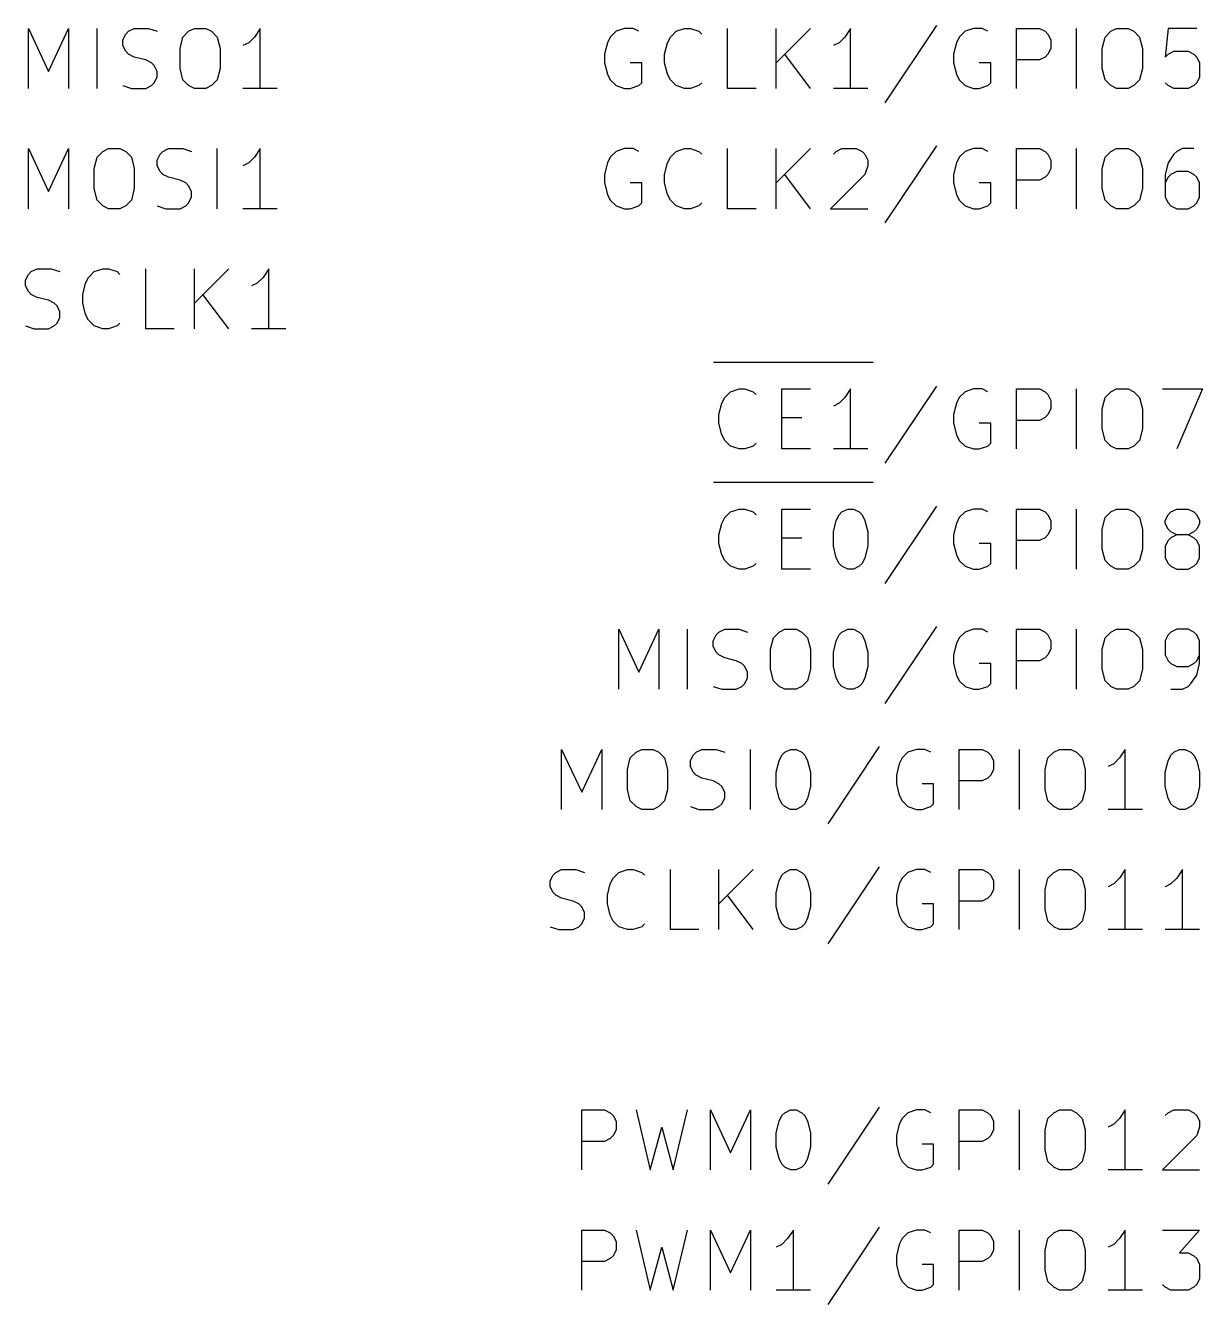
# Model space of a CAD drawing. Extents: x 0.4 to 11.3, y -7.9 to -0.4.
# Drawn here: x 4.623 to 5.603, y -3.985 to -2.921 of the extents above; entities that cross this region are included whole.
import ezdxf

# ---------------------------------------------------------------- set-up
doc = ezdxf.new("R2010")
doc.units = 0
doc.header["$MEASUREMENT"] = 0
doc.layers.add('CYAN2', color=4, linetype='CONTINUOUS')

msp = doc.modelspace()

# ---------------------------------------------------------------- linework, layer by layer
at = {"layer": 'CYAN2', "linetype": 'CONTINUOUS'}
for p, q in [((4.62571, -2.97313), (4.62571, -2.92313)), ((4.62571, -2.92313), (4.64238, -2.95885)), ((4.64238, -2.95885), (4.65905, -2.92313)), ((4.65905, -2.92313), (4.65905, -2.97313)), ((4.68285, -2.97313), (4.68285, -2.92313)), ((4.70667, -2.92789), (4.70905, -2.92551)), ((4.70905, -2.92551), (4.71381, -2.92313)), ((4.71381, -2.92313), (4.72571, -2.92313)), ((4.72571, -2.92313), (4.73286, -2.92551)), ((4.75428, -2.93028), (4.75905, -2.92551)), ((4.75905, -2.92551), (4.76381, -2.92313)), ((4.76381, -2.92313), (4.77333, -2.92313)), ((4.77333, -2.92313), (4.77809, -2.92551)), ((4.77809, -2.92551), (4.78285, -2.93028)), ((4.81857, -2.92313), (4.81381, -2.93028)), ((4.81857, -2.97313), (4.81857, -2.92313)), ((5.11476, -2.92551), (5.11, -2.93028)), ((5.1219, -2.92313), (5.11476, -2.92551)), ((5.12904, -2.92313), (5.1219, -2.92313)), ((5.13381, -2.92551), (5.12904, -2.92313)), ((5.16, -2.93028), (5.16476, -2.92551)), ((5.16476, -2.92551), (5.1719, -2.92313)), ((5.1719, -2.92313), (5.17666, -2.92313)), ((5.17666, -2.92313), (5.18381, -2.92551)), ((5.18381, -2.92551), (5.18619, -2.92789)), ((5.20761, -2.97313), (5.20761, -2.92313)), ((5.24809, -2.97313), (5.24809, -2.92313)), ((5.27666, -2.92313), (5.24809, -2.9517)), ((5.31, -2.92313), (5.30524, -2.93028)), ((5.31, -2.97313), (5.31, -2.92313)), ((5.38143, -2.92075), (5.33857, -2.98504)), ((5.40524, -2.92551), (5.40047, -2.93028)), ((5.41238, -2.92313), (5.40524, -2.92551)), ((5.41952, -2.92313), (5.41238, -2.92313)), ((5.42428, -2.92551), (5.41952, -2.92313)), ((5.44809, -2.97313), (5.44809, -2.92313)), ((5.44809, -2.92313), (5.46714, -2.92313)), ((5.46714, -2.92313), (5.4719, -2.92551)), ((5.4719, -2.92551), (5.47428, -2.92789)), ((5.49809, -2.97313), (5.49809, -2.92313)), ((5.5219, -2.93028), (5.52667, -2.92551)), ((5.52667, -2.92551), (5.53143, -2.92313)), ((5.53143, -2.92313), (5.54095, -2.92313)), ((5.54095, -2.92313), (5.54571, -2.92551)), ((5.54571, -2.92551), (5.55047, -2.93028)), ((5.57428, -2.92313), (5.57191, -2.94694)), ((5.59809, -2.92313), (5.57428, -2.92313)), ((4.70429, -2.93265), (4.70667, -2.92789)), ((4.70429, -2.93742), (4.70429, -2.93265)), ((4.70667, -2.94218), (4.70429, -2.93742)), ((4.75191, -2.9398), (4.75428, -2.93028)), ((4.78285, -2.93028), (4.78524, -2.9398)), ((4.80905, -2.93504), (4.80429, -2.93742)), ((4.81381, -2.93028), (4.80905, -2.93504)), ((5.10761, -2.93504), (5.10524, -2.94456)), ((5.11, -2.93028), (5.10761, -2.93504)), ((5.15524, -2.94456), (5.15761, -2.93504)), ((5.15761, -2.93504), (5.16, -2.93028)), ((5.30047, -2.93504), (5.29571, -2.93742)), ((5.30524, -2.93028), (5.30047, -2.93504)), ((5.39809, -2.93504), (5.39571, -2.94456)), ((5.40047, -2.93028), (5.39809, -2.93504)), ((5.47428, -2.92789), (5.47666, -2.93265)), ((5.47666, -2.93265), (5.47666, -2.9398)), ((5.51952, -2.9398), (5.5219, -2.93028)), ((5.55047, -2.93028), (5.55285, -2.9398)), ((4.70905, -2.94456), (4.70667, -2.94218)), ((4.71381, -2.94694), (4.70905, -2.94456)), ((4.72333, -2.94932), (4.71381, -2.94694)), ((4.75191, -2.95646), (4.75191, -2.9398)), ((4.78524, -2.9398), (4.78524, -2.95646)), ((5.10524, -2.94456), (5.10524, -2.9517)), ((5.15524, -2.9517), (5.15524, -2.94456)), ((5.27666, -2.97313), (5.25524, -2.94456)), ((5.39571, -2.94456), (5.39571, -2.9517)), ((5.4719, -2.94694), (5.46714, -2.94932)), ((5.47428, -2.94456), (5.4719, -2.94694)), ((5.47666, -2.9398), (5.47428, -2.94456)), ((5.51952, -2.95646), (5.51952, -2.9398)), ((5.55285, -2.9398), (5.55285, -2.95646)), ((5.57191, -2.94694), (5.57428, -2.94456)), ((5.57428, -2.94456), (5.57905, -2.94218)), ((5.57905, -2.94218), (5.59095, -2.94218)), ((5.59095, -2.94218), (5.59571, -2.94456)), ((5.59571, -2.94456), (5.59809, -2.94694)), ((5.59809, -2.94694), (5.60048, -2.9517)), ((4.72809, -2.9517), (4.72333, -2.94932)), ((4.73048, -2.95408), (4.72809, -2.9517)), ((4.73286, -2.95885), (4.73048, -2.95408)), ((4.75428, -2.96599), (4.75191, -2.95646)), ((4.78524, -2.95646), (4.78285, -2.96599)), ((5.10524, -2.9517), (5.10761, -2.96122)), ((5.13619, -2.9517), (5.12666, -2.9517)), ((5.13619, -2.96837), (5.13619, -2.9517)), ((5.15761, -2.96122), (5.15524, -2.9517)), ((5.39571, -2.9517), (5.39809, -2.96122)), ((5.42666, -2.9517), (5.41714, -2.9517)), ((5.42666, -2.96837), (5.42666, -2.9517)), ((5.46714, -2.94932), (5.44809, -2.94932)), ((5.5219, -2.96599), (5.51952, -2.95646)), ((5.55285, -2.95646), (5.55047, -2.96599)), ((5.60048, -2.9517), (5.60048, -2.96361)), ((4.72809, -2.97075), (4.73048, -2.96837)), ((4.73048, -2.96837), (4.73286, -2.96361)), ((4.73286, -2.96361), (4.73286, -2.95885)), ((4.75905, -2.97075), (4.75428, -2.96599)), ((4.78285, -2.96599), (4.77809, -2.97075)), ((5.10761, -2.96122), (5.11, -2.96599)), ((5.11, -2.96599), (5.11476, -2.97075)), ((5.13381, -2.97075), (5.13619, -2.96837)), ((5.16, -2.96599), (5.15761, -2.96122)), ((5.16476, -2.97075), (5.16, -2.96599)), ((5.18619, -2.96837), (5.18381, -2.97075)), ((5.39809, -2.96122), (5.40047, -2.96599)), ((5.40047, -2.96599), (5.40524, -2.97075)), ((5.42428, -2.97075), (5.42666, -2.96837)), ((5.52667, -2.97075), (5.5219, -2.96599)), ((5.55047, -2.96599), (5.54571, -2.97075)), ((5.57428, -2.97075), (5.57191, -2.96837)), ((5.59809, -2.96837), (5.59571, -2.97075)), ((5.60048, -2.96361), (5.59809, -2.96837)), ((4.70429, -2.97075), (4.71143, -2.97313)), ((4.71143, -2.97313), (4.72333, -2.97313)), ((4.72333, -2.97313), (4.72809, -2.97075)), ((4.76381, -2.97313), (4.75905, -2.97075)), ((4.77333, -2.97313), (4.76381, -2.97313)), ((4.77809, -2.97075), (4.77333, -2.97313)), ((4.83286, -2.97313), (4.80429, -2.97313)), ((5.11476, -2.97075), (5.1219, -2.97313)), ((5.1219, -2.97313), (5.12666, -2.97313)), ((5.12666, -2.97313), (5.13381, -2.97075)), ((5.1719, -2.97313), (5.16476, -2.97075)), ((5.17666, -2.97313), (5.1719, -2.97313)), ((5.18381, -2.97075), (5.17666, -2.97313)), ((5.23143, -2.97313), (5.20761, -2.97313)), ((5.32428, -2.97313), (5.29571, -2.97313)), ((5.40524, -2.97075), (5.41238, -2.97313)), ((5.41238, -2.97313), (5.41714, -2.97313)), ((5.41714, -2.97313), (5.42428, -2.97075)), ((5.53143, -2.97313), (5.52667, -2.97075)), ((5.54095, -2.97313), (5.53143, -2.97313)), ((5.54571, -2.97075), (5.54095, -2.97313)), ((5.57905, -2.97313), (5.57428, -2.97075)), ((5.59095, -2.97313), (5.57905, -2.97313)), ((5.59571, -2.97075), (5.59095, -2.97313)), ((5.38143, -3.02075), (5.33857, -3.08504)), ((4.62571, -3.07313), (4.62571, -3.02313)), ((4.62571, -3.02313), (4.64238, -3.05885)), ((4.64238, -3.05885), (4.65905, -3.02313)), ((4.65905, -3.02313), (4.65905, -3.07313)), ((4.68048, -3.0398), (4.68285, -3.03028)), ((4.68285, -3.03028), (4.68762, -3.02551)), ((4.68762, -3.02551), (4.69238, -3.02313)), ((4.69238, -3.02313), (4.7019, -3.02313)), ((4.7019, -3.02313), (4.70667, -3.02551)), ((4.70667, -3.02551), (4.71143, -3.03028)), ((4.71143, -3.03028), (4.71381, -3.0398)), ((4.73286, -3.03265), (4.73524, -3.02789)), ((4.73286, -3.03742), (4.73286, -3.03265)), ((4.73524, -3.02789), (4.73762, -3.02551)), ((4.73762, -3.02551), (4.74238, -3.02313)), ((4.74238, -3.02313), (4.75428, -3.02313)), ((4.75428, -3.02313), (4.76143, -3.02551)), ((4.78285, -3.07313), (4.78285, -3.02313)), ((4.81381, -3.03028), (4.80905, -3.03504)), ((4.81857, -3.02313), (4.81381, -3.03028)), ((4.81857, -3.07313), (4.81857, -3.02313)), ((5.11, -3.03028), (5.10761, -3.03504)), ((5.11476, -3.02551), (5.11, -3.03028)), ((5.1219, -3.02313), (5.11476, -3.02551)), ((5.12904, -3.02313), (5.1219, -3.02313)), ((5.13381, -3.02551), (5.12904, -3.02313)), ((5.15761, -3.03504), (5.16, -3.03028)), ((5.16, -3.03028), (5.16476, -3.02551)), ((5.16476, -3.02551), (5.1719, -3.02313)), ((5.1719, -3.02313), (5.17666, -3.02313)), ((5.17666, -3.02313), (5.18381, -3.02551)), ((5.18381, -3.02551), (5.18619, -3.02789)), ((5.20761, -3.07313), (5.20761, -3.02313)), ((5.24809, -3.07313), (5.24809, -3.02313)), ((5.27666, -3.02313), (5.24809, -3.0517)), ((5.29571, -3.02789), (5.29809, -3.02551)), ((5.29809, -3.02551), (5.30285, -3.02313)), ((5.30285, -3.02313), (5.31476, -3.02313)), ((5.31476, -3.02313), (5.31952, -3.02551)), ((5.31952, -3.02551), (5.3219, -3.02789)), ((5.3219, -3.02789), (5.32428, -3.03265)), ((5.32428, -3.03265), (5.32428, -3.03742)), ((5.40047, -3.03028), (5.39809, -3.03504)), ((5.40524, -3.02551), (5.40047, -3.03028)), ((5.41238, -3.02313), (5.40524, -3.02551)), ((5.41952, -3.02313), (5.41238, -3.02313)), ((5.42428, -3.02551), (5.41952, -3.02313)), ((5.44809, -3.07313), (5.44809, -3.02313)), ((5.44809, -3.02313), (5.46714, -3.02313)), ((5.46714, -3.02313), (5.4719, -3.02551)), ((5.4719, -3.02551), (5.47428, -3.02789)), ((5.47428, -3.02789), (5.47666, -3.03265)), ((5.47666, -3.03265), (5.47666, -3.0398)), ((5.49809, -3.07313), (5.49809, -3.02313)), ((5.51952, -3.0398), (5.5219, -3.03028)), ((5.5219, -3.03028), (5.52667, -3.02551)), ((5.52667, -3.02551), (5.53143, -3.02313)), ((5.53143, -3.02313), (5.54095, -3.02313)), ((5.54095, -3.02313), (5.54571, -3.02551)), ((5.54571, -3.02551), (5.55047, -3.03028)), ((5.55047, -3.03028), (5.55285, -3.0398)), ((5.57905, -3.02789), (5.57428, -3.03504)), ((5.58143, -3.02551), (5.57905, -3.02789)), ((5.58619, -3.02313), (5.58143, -3.02551)), ((5.59571, -3.02313), (5.58619, -3.02313)), ((4.68048, -3.05646), (4.68048, -3.0398)), ((4.71381, -3.0398), (4.71381, -3.05646)), ((4.73524, -3.04218), (4.73286, -3.03742)), ((4.73762, -3.04456), (4.73524, -3.04218)), ((4.80905, -3.03504), (4.80429, -3.03742)), ((5.10761, -3.03504), (5.10524, -3.04456)), ((5.15524, -3.04456), (5.15761, -3.03504)), ((5.32428, -3.03742), (5.3219, -3.04456)), ((5.39809, -3.03504), (5.39571, -3.04456)), ((5.47666, -3.0398), (5.47428, -3.04456)), ((5.51952, -3.05646), (5.51952, -3.0398)), ((5.55285, -3.0398), (5.55285, -3.05646)), ((5.57428, -3.03504), (5.57191, -3.04456)), ((5.58143, -3.04218), (5.57667, -3.04456)), ((5.59095, -3.04218), (5.58143, -3.04218)), ((5.59571, -3.04456), (5.59095, -3.04218)), ((4.74238, -3.04694), (4.73762, -3.04456)), ((4.75191, -3.04932), (4.74238, -3.04694)), ((4.75667, -3.0517), (4.75191, -3.04932)), ((4.75905, -3.05408), (4.75667, -3.0517)), ((4.76143, -3.05885), (4.75905, -3.05408)), ((5.10524, -3.04456), (5.10524, -3.0517)), ((5.10524, -3.0517), (5.10761, -3.06122)), ((5.13619, -3.0517), (5.12666, -3.0517)), ((5.13619, -3.06837), (5.13619, -3.0517)), ((5.15524, -3.0517), (5.15524, -3.04456)), ((5.15761, -3.06122), (5.15524, -3.0517)), ((5.27666, -3.07313), (5.25524, -3.04456)), ((5.3219, -3.04456), (5.29333, -3.07313)), ((5.39571, -3.04456), (5.39571, -3.0517)), ((5.39571, -3.0517), (5.39809, -3.06122)), ((5.42666, -3.0517), (5.41714, -3.0517)), ((5.42666, -3.06837), (5.42666, -3.0517)), ((5.46714, -3.04932), (5.44809, -3.04932)), ((5.4719, -3.04694), (5.46714, -3.04932)), ((5.47428, -3.04456), (5.4719, -3.04694)), ((5.57191, -3.04456), (5.57191, -3.06361)), ((5.57428, -3.04694), (5.57191, -3.0517)), ((5.57667, -3.04456), (5.57428, -3.04694)), ((5.59809, -3.04694), (5.59571, -3.04456)), ((5.60048, -3.0517), (5.59809, -3.04694)), ((5.60048, -3.06361), (5.60048, -3.0517)), ((4.68285, -3.06599), (4.68048, -3.05646)), ((4.71381, -3.05646), (4.71143, -3.06599)), ((4.75905, -3.06837), (4.76143, -3.06361)), ((4.76143, -3.06361), (4.76143, -3.05885)), ((5.10761, -3.06122), (5.11, -3.06599)), ((5.16, -3.06599), (5.15761, -3.06122)), ((5.39809, -3.06122), (5.40047, -3.06599)), ((5.5219, -3.06599), (5.51952, -3.05646)), ((5.55285, -3.05646), (5.55047, -3.06599)), ((5.57191, -3.06361), (5.57428, -3.06837)), ((5.59809, -3.06837), (5.60048, -3.06361)), ((4.68762, -3.07075), (4.68285, -3.06599)), ((4.69238, -3.07313), (4.68762, -3.07075)), ((4.7019, -3.07313), (4.69238, -3.07313)), ((4.70667, -3.07075), (4.7019, -3.07313)), ((4.71143, -3.06599), (4.70667, -3.07075)), ((4.73286, -3.07075), (4.74, -3.07313)), ((4.74, -3.07313), (4.75191, -3.07313)), ((4.75191, -3.07313), (4.75667, -3.07075)), ((4.75667, -3.07075), (4.75905, -3.06837)), ((4.83286, -3.07313), (4.80429, -3.07313)), ((5.11, -3.06599), (5.11476, -3.07075)), ((5.11476, -3.07075), (5.1219, -3.07313)), ((5.1219, -3.07313), (5.12666, -3.07313)), ((5.12666, -3.07313), (5.13381, -3.07075)), ((5.13381, -3.07075), (5.13619, -3.06837)), ((5.16476, -3.07075), (5.16, -3.06599)), ((5.1719, -3.07313), (5.16476, -3.07075)), ((5.17666, -3.07313), (5.1719, -3.07313)), ((5.18381, -3.07075), (5.17666, -3.07313)), ((5.18619, -3.06837), (5.18381, -3.07075)), ((5.23143, -3.07313), (5.20761, -3.07313)), ((5.29333, -3.07313), (5.32428, -3.07313)), ((5.40047, -3.06599), (5.40524, -3.07075)), ((5.40524, -3.07075), (5.41238, -3.07313)), ((5.41238, -3.07313), (5.41714, -3.07313)), ((5.41714, -3.07313), (5.42428, -3.07075)), ((5.42428, -3.07075), (5.42666, -3.06837)), ((5.52667, -3.07075), (5.5219, -3.06599)), ((5.53143, -3.07313), (5.52667, -3.07075)), ((5.54095, -3.07313), (5.53143, -3.07313)), ((5.54571, -3.07075), (5.54095, -3.07313)), ((5.55047, -3.06599), (5.54571, -3.07075)), ((5.57428, -3.06837), (5.57667, -3.07075)), ((5.57667, -3.07075), (5.58143, -3.07313)), ((5.58143, -3.07313), (5.59095, -3.07313)), ((5.59095, -3.07313), (5.59571, -3.07075)), ((5.59571, -3.07075), (5.59809, -3.06837)), ((4.62333, -3.13265), (4.62571, -3.12789)), ((4.62571, -3.12789), (4.62809, -3.12551)), ((4.62809, -3.12551), (4.63286, -3.12313)), ((4.63286, -3.12313), (4.64476, -3.12313)), ((4.64476, -3.12313), (4.65191, -3.12551)), ((4.67571, -3.13028), (4.68048, -3.12551)), ((4.68048, -3.12551), (4.68762, -3.12313)), ((4.68762, -3.12313), (4.69238, -3.12313)), ((4.69238, -3.12313), (4.69952, -3.12551)), ((4.69952, -3.12551), (4.7019, -3.12789)), ((4.72333, -3.17313), (4.72333, -3.12313)), ((4.76381, -3.17313), (4.76381, -3.12313)), ((4.79238, -3.12313), (4.76381, -3.1517)), ((4.82571, -3.12313), (4.82095, -3.13028)), ((4.82571, -3.17313), (4.82571, -3.12313)), ((4.62333, -3.13742), (4.62333, -3.13265)), ((4.62571, -3.14218), (4.62333, -3.13742)), ((4.67095, -3.14456), (4.67333, -3.13504)), ((4.67333, -3.13504), (4.67571, -3.13028)), ((4.81619, -3.13504), (4.81143, -3.13742)), ((4.82095, -3.13028), (4.81619, -3.13504)), ((4.62809, -3.14456), (4.62571, -3.14218)), ((4.63286, -3.14694), (4.62809, -3.14456)), ((4.64238, -3.14932), (4.63286, -3.14694)), ((4.64714, -3.1517), (4.64238, -3.14932)), ((4.67095, -3.1517), (4.67095, -3.14456)), ((4.79238, -3.17313), (4.77095, -3.14456)), ((4.64952, -3.15408), (4.64714, -3.1517)), ((4.65191, -3.15885), (4.64952, -3.15408)), ((4.65191, -3.16361), (4.65191, -3.15885)), ((4.67333, -3.16122), (4.67095, -3.1517)), ((4.62333, -3.17075), (4.63048, -3.17313)), ((4.64238, -3.17313), (4.64714, -3.17075)), ((4.64714, -3.17075), (4.64952, -3.16837)), ((4.64952, -3.16837), (4.65191, -3.16361)), ((4.67571, -3.16599), (4.67333, -3.16122)), ((4.68048, -3.17075), (4.67571, -3.16599)), ((4.68762, -3.17313), (4.68048, -3.17075)), ((4.69952, -3.17075), (4.69238, -3.17313)), ((4.7019, -3.16837), (4.69952, -3.17075)), ((4.63048, -3.17313), (4.64238, -3.17313)), ((4.69238, -3.17313), (4.68762, -3.17313)), ((4.74714, -3.17313), (4.72333, -3.17313)), ((4.84, -3.17313), (4.81143, -3.17313)), ((5.19595, -3.20075), (5.32881, -3.20075)), ((5.21, -3.22551), (5.21714, -3.22313)), ((5.21714, -3.22313), (5.2219, -3.22313)), ((5.2219, -3.22313), (5.22905, -3.22551)), ((5.25285, -3.27313), (5.25285, -3.22313)), ((5.25285, -3.22313), (5.27667, -3.22313)), ((5.31, -3.22313), (5.30524, -3.23028)), ((5.31, -3.27313), (5.31, -3.22313)), ((5.38143, -3.22075), (5.33857, -3.28504)), ((5.41238, -3.22313), (5.40524, -3.22551)), ((5.41952, -3.22313), (5.41238, -3.22313)), ((5.42428, -3.22551), (5.41952, -3.22313)), ((5.44809, -3.27313), (5.44809, -3.22313)), ((5.44809, -3.22313), (5.46714, -3.22313)), ((5.46714, -3.22313), (5.4719, -3.22551)), ((5.49809, -3.27313), (5.49809, -3.22313)), ((5.52667, -3.22551), (5.53143, -3.22313)), ((5.53143, -3.22313), (5.54095, -3.22313)), ((5.54095, -3.22313), (5.54571, -3.22551)), ((5.56952, -3.22313), (5.60285, -3.22313)), ((5.60285, -3.22313), (5.58143, -3.27313)), ((5.20048, -3.24456), (5.20285, -3.23504)), ((5.20285, -3.23504), (5.20524, -3.23028)), ((5.20524, -3.23028), (5.21, -3.22551)), ((5.22905, -3.22551), (5.23143, -3.22789)), ((5.30047, -3.23504), (5.29571, -3.23742)), ((5.30524, -3.23028), (5.30047, -3.23504)), ((5.39809, -3.23504), (5.39571, -3.24456)), ((5.40047, -3.23028), (5.39809, -3.23504)), ((5.40524, -3.22551), (5.40047, -3.23028)), ((5.4719, -3.22551), (5.47428, -3.22789)), ((5.47428, -3.22789), (5.47666, -3.23265)), ((5.47666, -3.23265), (5.47666, -3.2398)), ((5.51952, -3.2398), (5.5219, -3.23028)), ((5.5219, -3.23028), (5.52667, -3.22551)), ((5.54571, -3.22551), (5.55047, -3.23028)), ((5.55047, -3.23028), (5.55285, -3.2398)), ((5.20048, -3.2517), (5.20048, -3.24456)), ((5.39571, -3.24456), (5.39571, -3.2517)), ((5.47428, -3.24456), (5.4719, -3.24694)), ((5.47666, -3.2398), (5.47428, -3.24456)), ((5.51952, -3.25646), (5.51952, -3.2398)), ((5.55285, -3.2398), (5.55285, -3.25646)), ((5.20285, -3.26122), (5.20048, -3.2517)), ((5.25285, -3.24694), (5.26952, -3.24694)), ((5.39571, -3.2517), (5.39809, -3.26122)), ((5.42666, -3.2517), (5.41714, -3.2517)), ((5.42666, -3.26837), (5.42666, -3.2517)), ((5.46714, -3.24932), (5.44809, -3.24932)), ((5.4719, -3.24694), (5.46714, -3.24932)), ((5.5219, -3.26599), (5.51952, -3.25646)), ((5.55285, -3.25646), (5.55047, -3.26599)), ((5.20524, -3.26599), (5.20285, -3.26122)), ((5.21, -3.27075), (5.20524, -3.26599)), ((5.39809, -3.26122), (5.40047, -3.26599)), ((5.40047, -3.26599), (5.40524, -3.27075)), ((5.52667, -3.27075), (5.5219, -3.26599)), ((5.55047, -3.26599), (5.54571, -3.27075)), ((5.21714, -3.27313), (5.21, -3.27075)), ((5.2219, -3.27313), (5.21714, -3.27313)), ((5.22905, -3.27075), (5.2219, -3.27313)), ((5.23143, -3.26837), (5.22905, -3.27075)), ((5.27667, -3.27313), (5.25285, -3.27313)), ((5.32428, -3.27313), (5.29571, -3.27313)), ((5.40524, -3.27075), (5.41238, -3.27313)), ((5.41238, -3.27313), (5.41714, -3.27313)), ((5.41714, -3.27313), (5.42428, -3.27075)), ((5.42428, -3.27075), (5.42666, -3.26837)), ((5.53143, -3.27313), (5.52667, -3.27075)), ((5.54095, -3.27313), (5.53143, -3.27313)), ((5.54571, -3.27075), (5.54095, -3.27313)), ((5.19595, -3.30075), (5.32881, -3.30075)), ((5.20285, -3.33504), (5.20524, -3.33028)), ((5.20524, -3.33028), (5.21, -3.32551)), ((5.21, -3.32551), (5.21714, -3.32313)), ((5.21714, -3.32313), (5.2219, -3.32313)), ((5.2219, -3.32313), (5.22905, -3.32551)), ((5.22905, -3.32551), (5.23143, -3.32789)), ((5.25285, -3.37313), (5.25285, -3.32313)), ((5.25285, -3.32313), (5.27667, -3.32313)), ((5.29809, -3.33265), (5.30047, -3.32789)), ((5.30047, -3.32789), (5.30285, -3.32551)), ((5.30285, -3.32551), (5.30761, -3.32313)), ((5.30761, -3.32313), (5.31238, -3.32313)), ((5.31238, -3.32313), (5.31714, -3.32551)), ((5.31714, -3.32551), (5.31952, -3.32789)), ((5.31952, -3.32789), (5.3219, -3.33265)), ((5.38143, -3.32075), (5.33857, -3.38504)), ((5.40047, -3.33028), (5.39809, -3.33504)), ((5.40524, -3.32551), (5.40047, -3.33028)), ((5.41238, -3.32313), (5.40524, -3.32551)), ((5.41952, -3.32313), (5.41238, -3.32313)), ((5.42428, -3.32551), (5.41952, -3.32313)), ((5.44809, -3.37313), (5.44809, -3.32313)), ((5.44809, -3.32313), (5.46714, -3.32313)), ((5.46714, -3.32313), (5.4719, -3.32551)), ((5.4719, -3.32551), (5.47428, -3.32789)), ((5.47428, -3.32789), (5.47666, -3.33265)), ((5.49809, -3.37313), (5.49809, -3.32313)), ((5.51952, -3.3398), (5.5219, -3.33028)), ((5.5219, -3.33028), (5.52667, -3.32551)), ((5.52667, -3.32551), (5.53143, -3.32313)), ((5.53143, -3.32313), (5.54095, -3.32313)), ((5.54095, -3.32313), (5.54571, -3.32551)), ((5.54571, -3.32551), (5.55047, -3.33028)), ((5.55047, -3.33028), (5.55285, -3.3398)), ((5.57191, -3.33265), (5.57428, -3.32789)), ((5.57428, -3.32789), (5.57667, -3.32551)), ((5.57667, -3.32551), (5.58143, -3.32313)), ((5.58143, -3.32313), (5.59095, -3.32313)), ((5.59095, -3.32313), (5.59571, -3.32551)), ((5.59571, -3.32551), (5.59809, -3.32789)), ((5.59809, -3.32789), (5.60048, -3.33265)), ((5.20048, -3.34456), (5.20285, -3.33504)), ((5.29571, -3.34218), (5.29809, -3.33265)), ((5.3219, -3.33265), (5.32428, -3.34218)), ((5.39809, -3.33504), (5.39571, -3.34456)), ((5.47666, -3.3398), (5.47428, -3.34456)), ((5.47666, -3.33265), (5.47666, -3.3398)), ((5.51952, -3.35646), (5.51952, -3.3398)), ((5.55285, -3.3398), (5.55285, -3.35646)), ((5.57191, -3.33504), (5.57191, -3.33265)), ((5.57428, -3.3398), (5.57191, -3.33504)), ((5.57667, -3.34218), (5.57428, -3.3398)), ((5.59809, -3.3398), (5.59571, -3.34218)), ((5.60048, -3.33504), (5.59809, -3.3398)), ((5.60048, -3.33265), (5.60048, -3.33504)), ((5.20048, -3.3517), (5.20048, -3.34456)), ((5.20285, -3.36122), (5.20048, -3.3517)), ((5.25285, -3.34694), (5.26952, -3.34694)), ((5.29571, -3.35408), (5.29571, -3.34218)), ((5.32428, -3.34218), (5.32428, -3.35408)), ((5.39571, -3.34456), (5.39571, -3.3517)), ((5.39571, -3.3517), (5.39809, -3.36122)), ((5.42666, -3.3517), (5.41714, -3.3517)), ((5.42666, -3.36837), (5.42666, -3.3517)), ((5.46714, -3.34932), (5.44809, -3.34932)), ((5.4719, -3.34694), (5.46714, -3.34932)), ((5.47428, -3.34456), (5.4719, -3.34694)), ((5.57428, -3.34932), (5.57191, -3.35408)), ((5.57667, -3.34694), (5.57428, -3.34932)), ((5.58143, -3.34456), (5.57667, -3.34218)), ((5.58143, -3.34456), (5.57667, -3.34694)), ((5.59095, -3.34456), (5.58143, -3.34456)), ((5.59571, -3.34218), (5.59095, -3.34456)), ((5.59571, -3.34694), (5.59095, -3.34456)), ((5.59809, -3.34932), (5.59571, -3.34694)), ((5.60048, -3.35408), (5.59809, -3.34932)), ((5.20524, -3.36599), (5.20285, -3.36122)), ((5.29809, -3.36361), (5.29571, -3.35408)), ((5.32428, -3.35408), (5.3219, -3.36361)), ((5.39809, -3.36122), (5.40047, -3.36599)), ((5.5219, -3.36599), (5.51952, -3.35646)), ((5.55285, -3.35646), (5.55047, -3.36599)), ((5.57191, -3.35408), (5.57191, -3.36361)), ((5.60048, -3.36361), (5.60048, -3.35408)), ((5.21, -3.37075), (5.20524, -3.36599)), ((5.21714, -3.37313), (5.21, -3.37075)), ((5.2219, -3.37313), (5.21714, -3.37313)), ((5.22905, -3.37075), (5.2219, -3.37313)), ((5.23143, -3.36837), (5.22905, -3.37075)), ((5.27667, -3.37313), (5.25285, -3.37313)), ((5.30047, -3.36837), (5.29809, -3.36361)), ((5.30285, -3.37075), (5.30047, -3.36837)), ((5.30761, -3.37313), (5.30285, -3.37075)), ((5.31238, -3.37313), (5.30761, -3.37313)), ((5.31714, -3.37075), (5.31238, -3.37313)), ((5.31952, -3.36837), (5.31714, -3.37075)), ((5.3219, -3.36361), (5.31952, -3.36837)), ((5.40047, -3.36599), (5.40524, -3.37075)), ((5.40524, -3.37075), (5.41238, -3.37313)), ((5.41238, -3.37313), (5.41714, -3.37313)), ((5.41714, -3.37313), (5.42428, -3.37075)), ((5.42428, -3.37075), (5.42666, -3.36837)), ((5.52667, -3.37075), (5.5219, -3.36599)), ((5.53143, -3.37313), (5.52667, -3.37075)), ((5.54095, -3.37313), (5.53143, -3.37313)), ((5.54571, -3.37075), (5.54095, -3.37313)), ((5.55047, -3.36599), (5.54571, -3.37075)), ((5.57191, -3.36361), (5.57428, -3.36837)), ((5.57428, -3.36837), (5.57667, -3.37075)), ((5.57667, -3.37075), (5.58143, -3.37313)), ((5.58143, -3.37313), (5.59095, -3.37313)), ((5.59095, -3.37313), (5.59571, -3.37075)), ((5.59571, -3.37075), (5.59809, -3.36837)), ((5.59809, -3.36837), (5.60048, -3.36361)), ((5.11714, -3.47313), (5.11714, -3.42313)), ((5.11714, -3.42313), (5.13381, -3.45885)), ((5.13381, -3.45885), (5.15047, -3.42313)), ((5.15047, -3.42313), (5.15047, -3.47313)), ((5.17428, -3.47313), (5.17428, -3.42313)), ((5.19809, -3.42789), (5.20047, -3.42551)), ((5.20047, -3.42551), (5.20524, -3.42313)), ((5.20524, -3.42313), (5.21714, -3.42313)), ((5.21714, -3.42313), (5.22428, -3.42551)), ((5.24571, -3.43028), (5.25047, -3.42551)), ((5.25047, -3.42551), (5.25523, -3.42313)), ((5.25523, -3.42313), (5.26476, -3.42313)), ((5.26476, -3.42313), (5.26952, -3.42551)), ((5.26952, -3.42551), (5.27428, -3.43028)), ((5.30047, -3.42789), (5.30285, -3.42551)), ((5.30285, -3.42551), (5.30761, -3.42313)), ((5.30761, -3.42313), (5.31238, -3.42313)), ((5.31238, -3.42313), (5.31714, -3.42551)), ((5.31714, -3.42551), (5.31952, -3.42789)), ((5.38143, -3.42075), (5.33857, -3.48504)), ((5.40524, -3.42551), (5.40047, -3.43028)), ((5.41238, -3.42313), (5.40524, -3.42551)), ((5.41952, -3.42313), (5.41238, -3.42313)), ((5.42428, -3.42551), (5.41952, -3.42313)), ((5.44809, -3.47313), (5.44809, -3.42313)), ((5.44809, -3.42313), (5.46714, -3.42313)), ((5.46714, -3.42313), (5.4719, -3.42551)), ((5.4719, -3.42551), (5.47428, -3.42789)), ((5.49809, -3.47313), (5.49809, -3.42313)), ((5.5219, -3.43028), (5.52667, -3.42551)), ((5.52667, -3.42551), (5.53143, -3.42313)), ((5.53143, -3.42313), (5.54095, -3.42313)), ((5.54095, -3.42313), (5.54571, -3.42551)), ((5.54571, -3.42551), (5.55047, -3.43028)), ((5.57667, -3.42551), (5.57428, -3.42789)), ((5.58143, -3.42313), (5.57667, -3.42551)), ((5.59095, -3.42313), (5.58143, -3.42313)), ((5.59571, -3.42551), (5.59095, -3.42313)), ((5.59809, -3.42789), (5.59571, -3.42551)), ((5.19571, -3.43265), (5.19809, -3.42789)), ((5.19571, -3.43742), (5.19571, -3.43265)), ((5.19809, -3.44218), (5.19571, -3.43742)), ((5.24333, -3.4398), (5.24571, -3.43028)), ((5.27428, -3.43028), (5.27666, -3.4398)), ((5.29571, -3.44218), (5.29809, -3.43265)), ((5.29809, -3.43265), (5.30047, -3.42789)), ((5.31952, -3.42789), (5.3219, -3.43265)), ((5.3219, -3.43265), (5.32428, -3.44218)), ((5.39809, -3.43504), (5.39571, -3.44456)), ((5.40047, -3.43028), (5.39809, -3.43504)), ((5.47428, -3.42789), (5.47666, -3.43265)), ((5.47666, -3.43265), (5.47666, -3.4398)), ((5.51952, -3.4398), (5.5219, -3.43028)), ((5.55047, -3.43028), (5.55285, -3.4398)), ((5.57428, -3.42789), (5.57191, -3.43265)), ((5.57191, -3.43265), (5.57191, -3.44456)), ((5.60048, -3.43265), (5.59809, -3.42789)), ((5.60048, -3.4517), (5.60048, -3.43265)), ((5.20047, -3.44456), (5.19809, -3.44218)), ((5.20524, -3.44694), (5.20047, -3.44456)), ((5.21476, -3.44932), (5.20524, -3.44694)), ((5.24333, -3.45646), (5.24333, -3.4398)), ((5.27666, -3.4398), (5.27666, -3.45646)), ((5.29571, -3.45408), (5.29571, -3.44218)), ((5.32428, -3.44218), (5.32428, -3.45408)), ((5.39571, -3.44456), (5.39571, -3.4517)), ((5.4719, -3.44694), (5.46714, -3.44932)), ((5.47428, -3.44456), (5.4719, -3.44694)), ((5.47666, -3.4398), (5.47428, -3.44456)), ((5.51952, -3.45646), (5.51952, -3.4398)), ((5.55285, -3.4398), (5.55285, -3.45646)), ((5.57191, -3.44456), (5.57428, -3.44932)), ((5.59809, -3.44932), (5.60048, -3.44456)), ((5.21952, -3.4517), (5.21476, -3.44932)), ((5.2219, -3.45408), (5.21952, -3.4517)), ((5.22428, -3.45885), (5.2219, -3.45408)), ((5.22428, -3.46361), (5.22428, -3.45885)), ((5.24571, -3.46599), (5.24333, -3.45646)), ((5.27666, -3.45646), (5.27428, -3.46599)), ((5.29809, -3.46361), (5.29571, -3.45408)), ((5.32428, -3.45408), (5.3219, -3.46361)), ((5.39571, -3.4517), (5.39809, -3.46122)), ((5.42666, -3.4517), (5.41714, -3.4517)), ((5.42666, -3.46837), (5.42666, -3.4517)), ((5.46714, -3.44932), (5.44809, -3.44932)), ((5.5219, -3.46599), (5.51952, -3.45646)), ((5.55285, -3.45646), (5.55047, -3.46599)), ((5.57428, -3.44932), (5.57667, -3.4517)), ((5.57667, -3.4517), (5.58143, -3.45408)), ((5.58143, -3.45408), (5.59095, -3.45408)), ((5.59095, -3.45408), (5.59571, -3.4517)), ((5.59571, -3.4517), (5.59809, -3.44932)), ((5.59809, -3.46122), (5.60048, -3.4517)), ((5.21952, -3.47075), (5.2219, -3.46837)), ((5.2219, -3.46837), (5.22428, -3.46361)), ((5.25047, -3.47075), (5.24571, -3.46599)), ((5.27428, -3.46599), (5.26952, -3.47075)), ((5.30047, -3.46837), (5.29809, -3.46361)), ((5.30285, -3.47075), (5.30047, -3.46837)), ((5.31952, -3.46837), (5.31714, -3.47075)), ((5.3219, -3.46361), (5.31952, -3.46837)), ((5.39809, -3.46122), (5.40047, -3.46599)), ((5.40047, -3.46599), (5.40524, -3.47075)), ((5.42428, -3.47075), (5.42666, -3.46837)), ((5.52667, -3.47075), (5.5219, -3.46599)), ((5.55047, -3.46599), (5.54571, -3.47075)), ((5.59095, -3.47075), (5.59333, -3.46837)), ((5.59333, -3.46837), (5.59809, -3.46122)), ((5.19571, -3.47075), (5.20285, -3.47313)), ((5.20285, -3.47313), (5.21476, -3.47313)), ((5.21476, -3.47313), (5.21952, -3.47075)), ((5.25523, -3.47313), (5.25047, -3.47075)), ((5.26476, -3.47313), (5.25523, -3.47313)), ((5.26952, -3.47075), (5.26476, -3.47313)), ((5.30761, -3.47313), (5.30285, -3.47075)), ((5.31238, -3.47313), (5.30761, -3.47313)), ((5.31714, -3.47075), (5.31238, -3.47313)), ((5.40524, -3.47075), (5.41238, -3.47313)), ((5.41238, -3.47313), (5.41714, -3.47313)), ((5.41714, -3.47313), (5.42428, -3.47075)), ((5.53143, -3.47313), (5.52667, -3.47075)), ((5.54095, -3.47313), (5.53143, -3.47313)), ((5.54571, -3.47075), (5.54095, -3.47313)), ((5.57667, -3.47313), (5.58619, -3.47313)), ((5.58619, -3.47313), (5.59095, -3.47075)), ((5.33381, -3.52075), (5.29095, -3.58504)), ((5.06952, -3.57313), (5.06952, -3.52313)), ((5.06952, -3.52313), (5.08619, -3.55885)), ((5.08619, -3.55885), (5.10285, -3.52313)), ((5.10285, -3.52313), (5.10285, -3.57313)), ((5.12428, -3.5398), (5.12666, -3.53028)), ((5.12666, -3.53028), (5.13143, -3.52551)), ((5.13143, -3.52551), (5.13619, -3.52313)), ((5.13619, -3.52313), (5.14571, -3.52313)), ((5.14571, -3.52313), (5.15047, -3.52551)), ((5.15047, -3.52551), (5.15523, -3.53028)), ((5.15523, -3.53028), (5.15761, -3.5398)), ((5.17667, -3.53265), (5.17904, -3.52789)), ((5.17667, -3.53742), (5.17667, -3.53265)), ((5.17904, -3.52789), (5.18143, -3.52551)), ((5.18143, -3.52551), (5.18619, -3.52313)), ((5.18619, -3.52313), (5.19809, -3.52313)), ((5.19809, -3.52313), (5.20524, -3.52551)), ((5.22666, -3.57313), (5.22666, -3.52313)), ((5.24809, -3.54218), (5.25047, -3.53265)), ((5.25047, -3.53265), (5.25285, -3.52789)), ((5.25285, -3.52789), (5.25524, -3.52551)), ((5.25524, -3.52551), (5.26, -3.52313)), ((5.26, -3.52313), (5.26476, -3.52313)), ((5.26476, -3.52313), (5.26952, -3.52551)), ((5.26952, -3.52551), (5.2719, -3.52789)), ((5.2719, -3.52789), (5.27428, -3.53265)), ((5.27428, -3.53265), (5.27667, -3.54218)), ((5.35285, -3.53028), (5.35047, -3.53504)), ((5.35762, -3.52551), (5.35285, -3.53028)), ((5.36476, -3.52313), (5.35762, -3.52551)), ((5.3719, -3.52313), (5.36476, -3.52313)), ((5.37667, -3.52551), (5.3719, -3.52313)), ((5.40047, -3.57313), (5.40047, -3.52313)), ((5.40047, -3.52313), (5.41952, -3.52313)), ((5.41952, -3.52313), (5.42428, -3.52551)), ((5.42428, -3.52551), (5.42667, -3.52789)), ((5.42667, -3.52789), (5.42904, -3.53265)), ((5.42904, -3.53265), (5.42904, -3.5398)), ((5.45047, -3.57313), (5.45047, -3.52313)), ((5.47191, -3.5398), (5.47428, -3.53028)), ((5.47428, -3.53028), (5.47905, -3.52551)), ((5.47905, -3.52551), (5.48381, -3.52313)), ((5.48381, -3.52313), (5.49333, -3.52313)), ((5.49333, -3.52313), (5.49809, -3.52551)), ((5.49809, -3.52551), (5.50285, -3.53028)), ((5.50285, -3.53028), (5.50524, -3.5398)), ((5.53381, -3.53028), (5.52905, -3.53504)), ((5.53857, -3.52313), (5.53381, -3.53028)), ((5.53857, -3.57313), (5.53857, -3.52313)), ((5.57191, -3.54218), (5.57428, -3.53265)), ((5.57428, -3.53265), (5.57667, -3.52789)), ((5.57667, -3.52789), (5.57905, -3.52551)), ((5.57905, -3.52551), (5.58381, -3.52313)), ((5.58381, -3.52313), (5.58857, -3.52313)), ((5.58857, -3.52313), (5.59333, -3.52551)), ((5.59333, -3.52551), (5.59571, -3.52789)), ((5.59571, -3.52789), (5.59809, -3.53265)), ((5.59809, -3.53265), (5.60048, -3.54218)), ((5.12428, -3.55646), (5.12428, -3.5398)), ((5.15761, -3.5398), (5.15761, -3.55646)), ((5.17904, -3.54218), (5.17667, -3.53742)), ((5.18143, -3.54456), (5.17904, -3.54218)), ((5.24809, -3.55408), (5.24809, -3.54218)), ((5.27667, -3.54218), (5.27667, -3.55408)), ((5.35047, -3.53504), (5.34809, -3.54456)), ((5.42904, -3.5398), (5.42667, -3.54456)), ((5.47191, -3.55646), (5.47191, -3.5398)), ((5.50524, -3.5398), (5.50524, -3.55646)), ((5.52905, -3.53504), (5.52429, -3.53742)), ((5.57191, -3.55408), (5.57191, -3.54218)), ((5.60048, -3.54218), (5.60048, -3.55408)), ((5.18619, -3.54694), (5.18143, -3.54456)), ((5.19571, -3.54932), (5.18619, -3.54694)), ((5.20047, -3.5517), (5.19571, -3.54932)), ((5.20285, -3.55408), (5.20047, -3.5517)), ((5.20524, -3.55885), (5.20285, -3.55408)), ((5.25047, -3.56361), (5.24809, -3.55408)), ((5.27667, -3.55408), (5.27428, -3.56361)), ((5.34809, -3.54456), (5.34809, -3.5517)), ((5.34809, -3.5517), (5.35047, -3.56122)), ((5.37904, -3.5517), (5.36952, -3.5517)), ((5.37904, -3.56837), (5.37904, -3.5517)), ((5.41952, -3.54932), (5.40047, -3.54932)), ((5.42428, -3.54694), (5.41952, -3.54932)), ((5.42667, -3.54456), (5.42428, -3.54694)), ((5.57428, -3.56361), (5.57191, -3.55408)), ((5.60048, -3.55408), (5.59809, -3.56361)), ((5.12666, -3.56599), (5.12428, -3.55646)), ((5.15761, -3.55646), (5.15523, -3.56599)), ((5.20285, -3.56837), (5.20524, -3.56361)), ((5.20524, -3.56361), (5.20524, -3.55885)), ((5.25285, -3.56837), (5.25047, -3.56361)), ((5.27428, -3.56361), (5.2719, -3.56837)), ((5.35047, -3.56122), (5.35285, -3.56599)), ((5.47428, -3.56599), (5.47191, -3.55646)), ((5.50524, -3.55646), (5.50285, -3.56599)), ((5.57667, -3.56837), (5.57428, -3.56361)), ((5.59809, -3.56361), (5.59571, -3.56837)), ((5.13143, -3.57075), (5.12666, -3.56599)), ((5.13619, -3.57313), (5.13143, -3.57075)), ((5.14571, -3.57313), (5.13619, -3.57313)), ((5.15047, -3.57075), (5.14571, -3.57313)), ((5.15523, -3.56599), (5.15047, -3.57075)), ((5.17667, -3.57075), (5.18381, -3.57313)), ((5.18381, -3.57313), (5.19571, -3.57313)), ((5.19571, -3.57313), (5.20047, -3.57075)), ((5.20047, -3.57075), (5.20285, -3.56837)), ((5.25524, -3.57075), (5.25285, -3.56837)), ((5.26, -3.57313), (5.25524, -3.57075)), ((5.26476, -3.57313), (5.26, -3.57313)), ((5.26952, -3.57075), (5.26476, -3.57313)), ((5.2719, -3.56837), (5.26952, -3.57075)), ((5.35285, -3.56599), (5.35762, -3.57075)), ((5.35762, -3.57075), (5.36476, -3.57313)), ((5.36476, -3.57313), (5.36952, -3.57313)), ((5.36952, -3.57313), (5.37667, -3.57075)), ((5.37667, -3.57075), (5.37904, -3.56837)), ((5.47905, -3.57075), (5.47428, -3.56599)), ((5.48381, -3.57313), (5.47905, -3.57075)), ((5.49333, -3.57313), (5.48381, -3.57313)), ((5.49809, -3.57075), (5.49333, -3.57313)), ((5.50285, -3.56599), (5.49809, -3.57075)), ((5.55286, -3.57313), (5.52429, -3.57313)), ((5.57905, -3.57075), (5.57667, -3.56837)), ((5.58381, -3.57313), (5.57905, -3.57075)), ((5.58857, -3.57313), (5.58381, -3.57313)), ((5.59333, -3.57075), (5.58857, -3.57313)), ((5.59571, -3.56837), (5.59333, -3.57075)), ((5.06, -3.63265), (5.06238, -3.62789)), ((5.06238, -3.62789), (5.06476, -3.62551)), ((5.06476, -3.62551), (5.06952, -3.62313)), ((5.06952, -3.62313), (5.08143, -3.62313)), ((5.08143, -3.62313), (5.08857, -3.62551)), ((5.11238, -3.63028), (5.11714, -3.62551)), ((5.11714, -3.62551), (5.12428, -3.62313)), ((5.12428, -3.62313), (5.12904, -3.62313)), ((5.12904, -3.62313), (5.13619, -3.62551)), ((5.13619, -3.62551), (5.13857, -3.62789)), ((5.16, -3.67313), (5.16, -3.62313)), ((5.20047, -3.67313), (5.20047, -3.62313)), ((5.22904, -3.62313), (5.20047, -3.6517)), ((5.25047, -3.63265), (5.25285, -3.62789)), ((5.25285, -3.62789), (5.25524, -3.62551)), ((5.25524, -3.62551), (5.26, -3.62313)), ((5.26, -3.62313), (5.26476, -3.62313)), ((5.26476, -3.62313), (5.26952, -3.62551)), ((5.26952, -3.62551), (5.2719, -3.62789)), ((5.2719, -3.62789), (5.27428, -3.63265)), ((5.33381, -3.62075), (5.29095, -3.68504)), ((5.35762, -3.62551), (5.35285, -3.63028)), ((5.36476, -3.62313), (5.35762, -3.62551)), ((5.3719, -3.62313), (5.36476, -3.62313)), ((5.37667, -3.62551), (5.3719, -3.62313)), ((5.40047, -3.67313), (5.40047, -3.62313)), ((5.40047, -3.62313), (5.41952, -3.62313)), ((5.41952, -3.62313), (5.42428, -3.62551)), ((5.42428, -3.62551), (5.42667, -3.62789)), ((5.42667, -3.62789), (5.42904, -3.63265)), ((5.45047, -3.67313), (5.45047, -3.62313)), ((5.47428, -3.63028), (5.47905, -3.62551)), ((5.47905, -3.62551), (5.48381, -3.62313)), ((5.48381, -3.62313), (5.49333, -3.62313)), ((5.49333, -3.62313), (5.49809, -3.62551)), ((5.49809, -3.62551), (5.50285, -3.63028)), ((5.53857, -3.62313), (5.53381, -3.63028)), ((5.53857, -3.67313), (5.53857, -3.62313)), ((5.58619, -3.62313), (5.58143, -3.63028)), ((5.58619, -3.67313), (5.58619, -3.62313)), ((5.06, -3.63742), (5.06, -3.63265)), ((5.06238, -3.64218), (5.06, -3.63742)), ((5.10762, -3.64456), (5.11, -3.63504)), ((5.11, -3.63504), (5.11238, -3.63028)), ((5.24809, -3.64218), (5.25047, -3.63265)), ((5.27428, -3.63265), (5.27667, -3.64218)), ((5.35047, -3.63504), (5.34809, -3.64456)), ((5.35285, -3.63028), (5.35047, -3.63504)), ((5.42904, -3.6398), (5.42667, -3.64456)), ((5.42904, -3.63265), (5.42904, -3.6398)), ((5.47191, -3.6398), (5.47428, -3.63028)), ((5.47191, -3.65646), (5.47191, -3.6398)), ((5.50285, -3.63028), (5.50524, -3.6398)), ((5.50524, -3.6398), (5.50524, -3.65646)), ((5.52905, -3.63504), (5.52429, -3.63742)), ((5.53381, -3.63028), (5.52905, -3.63504)), ((5.57667, -3.63504), (5.57191, -3.63742)), ((5.58143, -3.63028), (5.57667, -3.63504)), ((5.06476, -3.64456), (5.06238, -3.64218)), ((5.06952, -3.64694), (5.06476, -3.64456)), ((5.07905, -3.64932), (5.06952, -3.64694)), ((5.08381, -3.6517), (5.07905, -3.64932)), ((5.10762, -3.6517), (5.10762, -3.64456)), ((5.22904, -3.67313), (5.20762, -3.64456)), ((5.24809, -3.65408), (5.24809, -3.64218)), ((5.27667, -3.64218), (5.27667, -3.65408)), ((5.34809, -3.64456), (5.34809, -3.6517)), ((5.41952, -3.64932), (5.40047, -3.64932)), ((5.42428, -3.64694), (5.41952, -3.64932)), ((5.42667, -3.64456), (5.42428, -3.64694)), ((5.08619, -3.65408), (5.08381, -3.6517)), ((5.08857, -3.65885), (5.08619, -3.65408)), ((5.08857, -3.66361), (5.08857, -3.65885)), ((5.11, -3.66122), (5.10762, -3.6517)), ((5.25047, -3.66361), (5.24809, -3.65408)), ((5.27667, -3.65408), (5.27428, -3.66361)), ((5.34809, -3.6517), (5.35047, -3.66122)), ((5.37904, -3.6517), (5.36952, -3.6517)), ((5.37904, -3.66837), (5.37904, -3.6517)), ((5.47428, -3.66599), (5.47191, -3.65646)), ((5.50524, -3.65646), (5.50285, -3.66599)), ((5.06, -3.67075), (5.06714, -3.67313)), ((5.07905, -3.67313), (5.08381, -3.67075)), ((5.08381, -3.67075), (5.08619, -3.66837)), ((5.08619, -3.66837), (5.08857, -3.66361)), ((5.11238, -3.66599), (5.11, -3.66122)), ((5.11714, -3.67075), (5.11238, -3.66599)), ((5.12428, -3.67313), (5.11714, -3.67075)), ((5.13619, -3.67075), (5.12904, -3.67313)), ((5.13857, -3.66837), (5.13619, -3.67075)), ((5.25285, -3.66837), (5.25047, -3.66361)), ((5.25524, -3.67075), (5.25285, -3.66837)), ((5.26, -3.67313), (5.25524, -3.67075)), ((5.26952, -3.67075), (5.26476, -3.67313)), ((5.2719, -3.66837), (5.26952, -3.67075)), ((5.27428, -3.66361), (5.2719, -3.66837)), ((5.35047, -3.66122), (5.35285, -3.66599)), ((5.35285, -3.66599), (5.35762, -3.67075)), ((5.35762, -3.67075), (5.36476, -3.67313)), ((5.36952, -3.67313), (5.37667, -3.67075)), ((5.37667, -3.67075), (5.37904, -3.66837)), ((5.47905, -3.67075), (5.47428, -3.66599)), ((5.48381, -3.67313), (5.47905, -3.67075)), ((5.49809, -3.67075), (5.49333, -3.67313)), ((5.50285, -3.66599), (5.49809, -3.67075)), ((5.06714, -3.67313), (5.07905, -3.67313)), ((5.12904, -3.67313), (5.12428, -3.67313)), ((5.18381, -3.67313), (5.16, -3.67313)), ((5.26476, -3.67313), (5.26, -3.67313)), ((5.36476, -3.67313), (5.36952, -3.67313)), ((5.49333, -3.67313), (5.48381, -3.67313)), ((5.55286, -3.67313), (5.52429, -3.67313)), ((5.60048, -3.67313), (5.57191, -3.67313)), ((5.33381, -3.82075), (5.29095, -3.88504)), ((5.08619, -3.87313), (5.08619, -3.82313)), ((5.08619, -3.82313), (5.10524, -3.82313)), ((5.10524, -3.82313), (5.11, -3.82551)), ((5.11, -3.82551), (5.11238, -3.82789)), ((5.11238, -3.82789), (5.11476, -3.83265)), ((5.13143, -3.82313), (5.14333, -3.87313)), ((5.16238, -3.87313), (5.17429, -3.82313)), ((5.19333, -3.87313), (5.19333, -3.82313)), ((5.19333, -3.82313), (5.21, -3.85885)), ((5.21, -3.85885), (5.22667, -3.82313)), ((5.22667, -3.82313), (5.22667, -3.87313)), ((5.25047, -3.83265), (5.25285, -3.82789)), ((5.25285, -3.82789), (5.25524, -3.82551)), ((5.25524, -3.82551), (5.26, -3.82313)), ((5.26, -3.82313), (5.26476, -3.82313)), ((5.26476, -3.82313), (5.26952, -3.82551)), ((5.26952, -3.82551), (5.2719, -3.82789)), ((5.2719, -3.82789), (5.27428, -3.83265)), ((5.35285, -3.83028), (5.35047, -3.83504)), ((5.35762, -3.82551), (5.35285, -3.83028)), ((5.36476, -3.82313), (5.35762, -3.82551)), ((5.3719, -3.82313), (5.36476, -3.82313)), ((5.37667, -3.82551), (5.3719, -3.82313)), ((5.40047, -3.87313), (5.40047, -3.82313)), ((5.40047, -3.82313), (5.41952, -3.82313)), ((5.41952, -3.82313), (5.42428, -3.82551)), ((5.42428, -3.82551), (5.42667, -3.82789)), ((5.42667, -3.82789), (5.42904, -3.83265)), ((5.45047, -3.87313), (5.45047, -3.82313)), ((5.47191, -3.8398), (5.47428, -3.83028)), ((5.47428, -3.83028), (5.47905, -3.82551)), ((5.47905, -3.82551), (5.48381, -3.82313)), ((5.48381, -3.82313), (5.49333, -3.82313)), ((5.49333, -3.82313), (5.49809, -3.82551)), ((5.49809, -3.82551), (5.50285, -3.83028)), ((5.50285, -3.83028), (5.50524, -3.8398)), ((5.53381, -3.83028), (5.52905, -3.83504)), ((5.53857, -3.82313), (5.53381, -3.83028)), ((5.53857, -3.87313), (5.53857, -3.82313)), ((5.57191, -3.82789), (5.57428, -3.82551)), ((5.57428, -3.82551), (5.57905, -3.82313)), ((5.57905, -3.82313), (5.59095, -3.82313)), ((5.59095, -3.82313), (5.59571, -3.82551)), ((5.59571, -3.82551), (5.59809, -3.82789)), ((5.59809, -3.82789), (5.60048, -3.83265)), ((5.11476, -3.8398), (5.11238, -3.84456)), ((5.11476, -3.83265), (5.11476, -3.8398)), ((5.14333, -3.87313), (5.15286, -3.83742)), ((5.15286, -3.83742), (5.16238, -3.87313)), ((5.24809, -3.84218), (5.25047, -3.83265)), ((5.27428, -3.83265), (5.27667, -3.84218)), ((5.35047, -3.83504), (5.34809, -3.84456)), ((5.42904, -3.8398), (5.42667, -3.84456)), ((5.42904, -3.83265), (5.42904, -3.8398)), ((5.47191, -3.85646), (5.47191, -3.8398)), ((5.50524, -3.8398), (5.50524, -3.85646)), ((5.52905, -3.83504), (5.52429, -3.83742)), ((5.60048, -3.83742), (5.59809, -3.84456)), ((5.60048, -3.83265), (5.60048, -3.83742)), ((5.10524, -3.84932), (5.08619, -3.84932)), ((5.11, -3.84694), (5.10524, -3.84932)), ((5.11238, -3.84456), (5.11, -3.84694)), ((5.24809, -3.85408), (5.24809, -3.84218)), ((5.27667, -3.84218), (5.27667, -3.85408)), ((5.34809, -3.84456), (5.34809, -3.8517)), ((5.34809, -3.8517), (5.35047, -3.86122)), ((5.37904, -3.8517), (5.36952, -3.8517)), ((5.37904, -3.86837), (5.37904, -3.8517)), ((5.41952, -3.84932), (5.40047, -3.84932)), ((5.42428, -3.84694), (5.41952, -3.84932)), ((5.42667, -3.84456), (5.42428, -3.84694)), ((5.59809, -3.84456), (5.56952, -3.87313)), ((5.25047, -3.86361), (5.24809, -3.85408)), ((5.27667, -3.85408), (5.27428, -3.86361)), ((5.35047, -3.86122), (5.35285, -3.86599)), ((5.47428, -3.86599), (5.47191, -3.85646)), ((5.50524, -3.85646), (5.50285, -3.86599)), ((5.25285, -3.86837), (5.25047, -3.86361)), ((5.25524, -3.87075), (5.25285, -3.86837)), ((5.26, -3.87313), (5.25524, -3.87075)), ((5.26476, -3.87313), (5.26, -3.87313)), ((5.26952, -3.87075), (5.26476, -3.87313)), ((5.2719, -3.86837), (5.26952, -3.87075)), ((5.27428, -3.86361), (5.2719, -3.86837)), ((5.35285, -3.86599), (5.35762, -3.87075)), ((5.35762, -3.87075), (5.36476, -3.87313)), ((5.36476, -3.87313), (5.36952, -3.87313)), ((5.36952, -3.87313), (5.37667, -3.87075)), ((5.37667, -3.87075), (5.37904, -3.86837)), ((5.47905, -3.87075), (5.47428, -3.86599)), ((5.48381, -3.87313), (5.47905, -3.87075)), ((5.49333, -3.87313), (5.48381, -3.87313)), ((5.49809, -3.87075), (5.49333, -3.87313)), ((5.50285, -3.86599), (5.49809, -3.87075)), ((5.55286, -3.87313), (5.52429, -3.87313)), ((5.56952, -3.87313), (5.60048, -3.87313)), ((5.08619, -3.97313), (5.08619, -3.92313)), ((5.08619, -3.92313), (5.10524, -3.92313)), ((5.10524, -3.92313), (5.11, -3.92551)), ((5.11, -3.92551), (5.11238, -3.92789)), ((5.13143, -3.92313), (5.14333, -3.97313)), ((5.16238, -3.97313), (5.17429, -3.92313)), ((5.19333, -3.97313), (5.19333, -3.92313)), ((5.19333, -3.92313), (5.21, -3.95885)), ((5.21, -3.95885), (5.22667, -3.92313)), ((5.22667, -3.92313), (5.22667, -3.97313)), ((5.26238, -3.92313), (5.25762, -3.93028)), ((5.26238, -3.97313), (5.26238, -3.92313)), ((5.33381, -3.92075), (5.29095, -3.98504)), ((5.35762, -3.92551), (5.35285, -3.93028)), ((5.36476, -3.92313), (5.35762, -3.92551)), ((5.3719, -3.92313), (5.36476, -3.92313)), ((5.37667, -3.92551), (5.3719, -3.92313)), ((5.40047, -3.97313), (5.40047, -3.92313)), ((5.40047, -3.92313), (5.41952, -3.92313)), ((5.41952, -3.92313), (5.42428, -3.92551)), ((5.42428, -3.92551), (5.42667, -3.92789)), ((5.45047, -3.97313), (5.45047, -3.92313)), ((5.47428, -3.93028), (5.47905, -3.92551)), ((5.47905, -3.92551), (5.48381, -3.92313)), ((5.48381, -3.92313), (5.49333, -3.92313)), ((5.49333, -3.92313), (5.49809, -3.92551)), ((5.49809, -3.92551), (5.50285, -3.93028)), ((5.53857, -3.92313), (5.53381, -3.93028)), ((5.53857, -3.97313), (5.53857, -3.92313)), ((5.56952, -3.92313), (5.60048, -3.92313)), ((5.60048, -3.92313), (5.58381, -3.94218)), ((5.11238, -3.92789), (5.11476, -3.93265)), ((5.11476, -3.93265), (5.11476, -3.9398)), ((5.14333, -3.97313), (5.15286, -3.93742)), ((5.15286, -3.93742), (5.16238, -3.97313)), ((5.25285, -3.93504), (5.24809, -3.93742)), ((5.25762, -3.93028), (5.25285, -3.93504)), ((5.35047, -3.93504), (5.34809, -3.94456)), ((5.35285, -3.93028), (5.35047, -3.93504)), ((5.42667, -3.92789), (5.42904, -3.93265)), ((5.42904, -3.93265), (5.42904, -3.9398)), ((5.47191, -3.9398), (5.47428, -3.93028)), ((5.50285, -3.93028), (5.50524, -3.9398)), ((5.52905, -3.93504), (5.52429, -3.93742)), ((5.53381, -3.93028), (5.52905, -3.93504)), ((5.11, -3.94694), (5.10524, -3.94932)), ((5.11238, -3.94456), (5.11, -3.94694)), ((5.11476, -3.9398), (5.11238, -3.94456)), ((5.34809, -3.94456), (5.34809, -3.9517)), ((5.42428, -3.94694), (5.41952, -3.94932)), ((5.42667, -3.94456), (5.42428, -3.94694)), ((5.42904, -3.9398), (5.42667, -3.94456)), ((5.47191, -3.95646), (5.47191, -3.9398)), ((5.50524, -3.9398), (5.50524, -3.95646)), ((5.58381, -3.94218), (5.59095, -3.94218)), ((5.59095, -3.94218), (5.59571, -3.94456)), ((5.59571, -3.94456), (5.59809, -3.94694)), ((5.59809, -3.94694), (5.60048, -3.9517)), ((5.10524, -3.94932), (5.08619, -3.94932)), ((5.34809, -3.9517), (5.35047, -3.96122)), ((5.37904, -3.9517), (5.36952, -3.9517)), ((5.37904, -3.96837), (5.37904, -3.9517)), ((5.41952, -3.94932), (5.40047, -3.94932)), ((5.47428, -3.96599), (5.47191, -3.95646)), ((5.50524, -3.95646), (5.50285, -3.96599)), ((5.60048, -3.9517), (5.60048, -3.96361)), ((5.35047, -3.96122), (5.35285, -3.96599)), ((5.35285, -3.96599), (5.35762, -3.97075)), ((5.37667, -3.97075), (5.37904, -3.96837)), ((5.47905, -3.97075), (5.47428, -3.96599)), ((5.50285, -3.96599), (5.49809, -3.97075)), ((5.57191, -3.97075), (5.56952, -3.96837)), ((5.59809, -3.96837), (5.59571, -3.97075)), ((5.60048, -3.96361), (5.59809, -3.96837)), ((5.27667, -3.97313), (5.24809, -3.97313)), ((5.35762, -3.97075), (5.36476, -3.97313)), ((5.36476, -3.97313), (5.36952, -3.97313)), ((5.36952, -3.97313), (5.37667, -3.97075)), ((5.48381, -3.97313), (5.47905, -3.97075)), ((5.49333, -3.97313), (5.48381, -3.97313)), ((5.49809, -3.97075), (5.49333, -3.97313)), ((5.55286, -3.97313), (5.52429, -3.97313)), ((5.57667, -3.97313), (5.57191, -3.97075)), ((5.59095, -3.97313), (5.57667, -3.97313)), ((5.59571, -3.97075), (5.59095, -3.97313))]:
    msp.add_line(p, q, dxfattribs=at)

doc.saveas('drawing.dxf')
